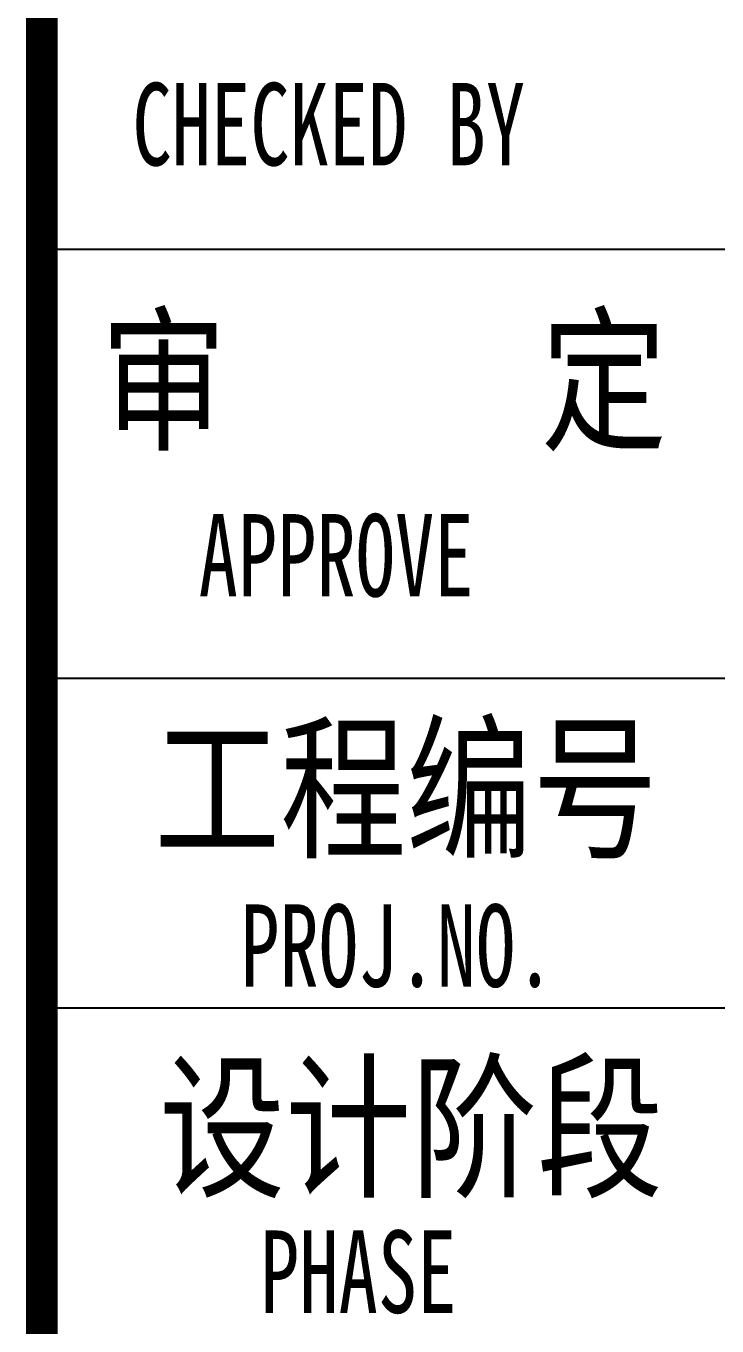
# Model space of a CAD drawing. Extents: x -266287 to 275962, y -324567 to 363765.
# Drawn here: x -82279 to -78091, y -143495 to -135613 of the extents above; entities that cross this region are included whole.
import ezdxf
from ezdxf.enums import TextEntityAlignment as Align

# ---------------------------------------------------------------- set-up
doc = ezdxf.new("R2010")
doc.units = 0
doc.header["$LTSCALE"] = 1000
doc.layers.get('0').update_dxf_attribs({"linetype": 'CONTINUOUS'})
doc.layers.add('0-TK', color=4, linetype='CONTINUOUS')
doc.layers.add('PUB_TITLE', color=4, linetype='CONTINUOUS')
doc.styles.add('-黑体', font='simhei.ttf', dxfattribs={"width": 0.8})

msp = doc.modelspace()

# ---------------------------------------------------------------- linework, layer by layer
at = {"layer": '0-TK', "const_width": 191.9817}
msp.add_lwpolyline([(-82183.49798, -149566.69496), (-82183.49798, -69566.69496)], dxfattribs=at)
at = {"layer": 'PUB_TITLE'}
for p, q in [((-82183.49798, -136966.69496), (-73764.58828, -136966.69496)), ((-82183.49798, -139566.69496), (-73764.58828, -139566.69496)), ((-82183.49798, -141566.69496), (-73764.58828, -141566.69496))]:
    msp.add_line(p, q, dxfattribs=at)

# ---------------------------------------------------------------- texts
at = {"style": '-黑体'}
for s, height, width, p in [('CHECKED BY', 500, 0.7, (-81634.38099, -136207.90841)), ('工程编号', 700, 0.8, (-81502.34418, -140236.12783)), ('PROJ.NO.', 500, 0.7, (-80980.53518, -141188.63721)), ('设计阶段', 700, 0.8, (-81472.1826, -142290.99898)), ('PHASE', 500, 0.7, (-80860.87496, -143165.90994))]:
    msp.add_text(s, height=height, dxfattribs=dict(at, width=width)).set_placement(p, align=Align.MIDDLE_LEFT)
for s, height, width, p in [('审     定', 700, 0.8, (-81826.67465, -138113.25985)), ('APPROVE', 500, 0.7, (-81233.03715, -139071.94857))]:
    msp.add_text(s, height=height, dxfattribs=dict(at, width=width)).set_placement(p)

doc.saveas('drawing.dxf')
